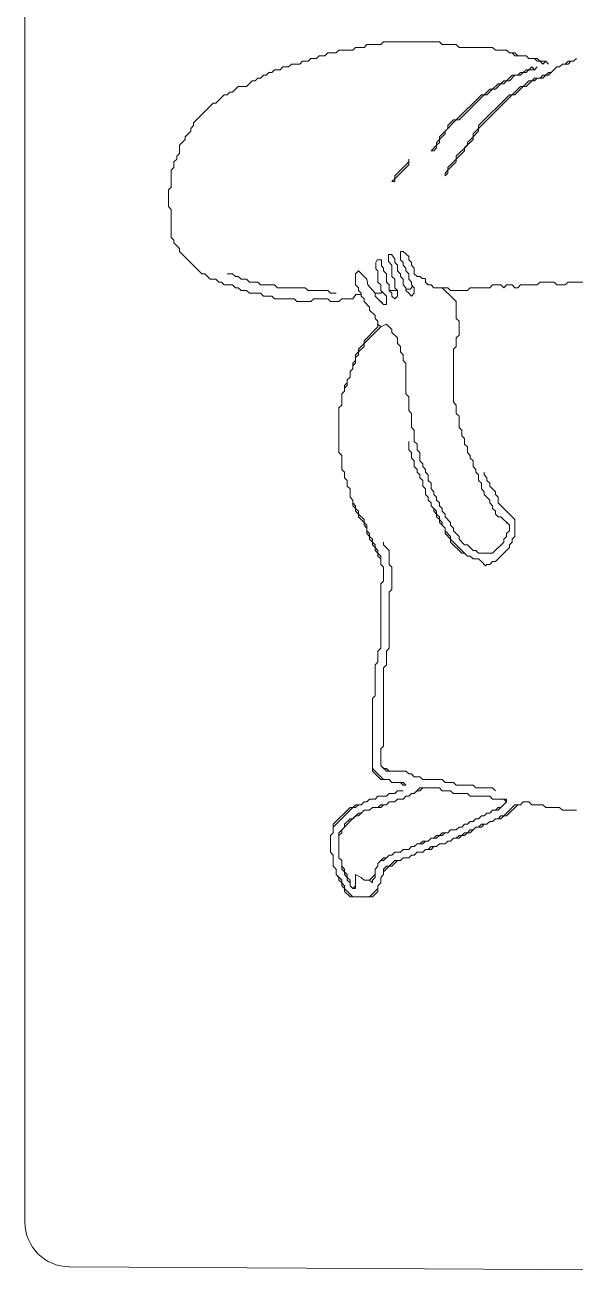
# Model space of a CAD drawing. Header units: millimetres. Extents: x 90 to 6638, y -1 to 4618.
# Drawn here: x 89.79 to 103.01, y -1.05 to 28.96 of the extents above; entities that cross this region are included whole.
import ezdxf

# ---------------------------------------------------------------- set-up
doc = ezdxf.new("R2010")
doc.units = ezdxf.units.MM
doc.layers.get('0').update_dxf_attribs({"lineweight": 9})

msp = doc.modelspace()

# ---------------------------------------------------------------- linework, layer by layer
for p, q in [((89.794, 62.162), (89.794, 0.197)), ((90.859, -0.875), (120.859, -1.046))]:
    msp.add_line(p, q)
at = {"lineweight": 9}
for p, q in [((98.408, 28.555), (98.341, 28.488)), ((98.341, 28.488), (98.408, 28.555)), ((98.408, 28.555), (99.75, 28.555)), ((99.75, 28.555), (98.408, 28.555)), ((99.75, 28.555), (99.818, 28.488)), ((99.818, 28.488), (99.75, 28.555)), ((96.864, 28.22), (96.796, 28.153)), ((96.796, 28.153), (96.864, 28.22)), ((96.998, 28.22), (96.864, 28.22)), ((96.864, 28.22), (96.998, 28.22)), ((97.065, 28.287), (96.998, 28.22)), ((96.998, 28.22), (97.065, 28.287)), ((97.266, 28.287), (97.065, 28.287)), ((97.065, 28.287), (97.266, 28.287)), ((97.334, 28.354), (97.266, 28.287)), ((97.266, 28.287), (97.334, 28.354)), ((97.669, 28.354), (97.334, 28.354)), ((97.334, 28.354), (97.669, 28.354)), ((97.736, 28.421), (97.669, 28.354)), ((97.669, 28.354), (97.736, 28.421)), ((97.938, 28.421), (97.736, 28.421)), ((97.736, 28.421), (97.938, 28.421)), ((98.005, 28.488), (97.938, 28.421)), ((97.938, 28.421), (98.005, 28.488)), ((98.341, 28.488), (98.005, 28.488)), ((98.005, 28.488), (98.341, 28.488)), ((99.818, 28.488), (100.153, 28.488)), ((100.153, 28.488), (99.818, 28.488)), ((100.153, 28.488), (100.22, 28.421)), ((100.22, 28.421), (100.153, 28.488)), ((100.22, 28.421), (101.026, 28.421)), ((101.026, 28.421), (100.22, 28.421)), ((101.026, 28.421), (101.093, 28.354)), ((101.093, 28.354), (101.026, 28.421)), ((101.093, 28.354), (101.362, 28.354)), ((101.362, 28.354), (101.093, 28.354)), ((101.362, 28.354), (101.429, 28.287)), ((101.429, 28.287), (101.362, 28.354)), ((101.429, 28.287), (101.496, 28.287)), ((101.563, 28.287), (101.429, 28.287)), ((101.496, 28.287), (101.563, 28.22)), ((101.63, 28.22), (101.563, 28.287)), ((101.563, 28.22), (101.832, 28.22)), ((101.832, 28.22), (101.63, 28.22)), ((101.832, 28.22), (101.899, 28.153)), ((101.899, 28.153), (101.832, 28.22)), ((95.991, 27.951), (95.924, 27.884)), ((95.924, 27.884), (95.991, 27.951)), ((96.125, 27.951), (95.991, 27.951)), ((95.991, 27.951), (96.125, 27.951)), ((96.192, 28.018), (96.125, 27.951)), ((96.125, 27.951), (96.192, 28.018)), ((96.394, 28.018), (96.192, 28.018)), ((96.192, 28.018), (96.394, 28.018)), ((96.461, 28.085), (96.394, 28.018)), ((96.394, 28.018), (96.461, 28.085)), ((96.595, 28.085), (96.461, 28.085)), ((96.461, 28.085), (96.595, 28.085)), ((96.662, 28.153), (96.595, 28.085)), ((96.595, 28.085), (96.662, 28.153)), ((96.796, 28.153), (96.662, 28.153)), ((96.662, 28.153), (96.796, 28.153)), ((101.899, 28.153), (102.033, 28.153)), ((102.1, 28.153), (101.899, 28.153)), ((101.966, 27.951), (101.899, 27.884)), ((102.033, 27.884), (101.966, 27.951)), ((102.033, 28.153), (102.1, 28.085)), ((102.033, 27.884), (102.1, 27.951)), ((102.1, 27.951), (102.033, 27.884)), ((102.167, 28.085), (102.1, 28.153)), ((102.1, 28.085), (102.167, 28.085)), ((102.167, 28.085), (102.234, 28.018)), ((102.302, 28.085), (102.167, 28.085)), ((102.234, 28.018), (102.302, 28.085)), ((102.302, 28.085), (102.369, 28.018)), ((102.369, 28.018), (102.302, 28.085)), ((102.369, 27.75), (102.57, 27.951)), ((102.57, 27.951), (102.436, 27.817)), ((102.637, 27.951), (102.57, 27.951)), ((102.57, 27.951), (102.637, 27.951)), ((102.704, 28.018), (102.637, 27.951)), ((102.637, 27.951), (102.704, 28.018)), ((102.772, 28.018), (102.704, 28.018)), ((102.704, 28.018), (102.839, 28.018)), ((102.839, 28.085), (102.772, 28.018)), ((102.973, 28.085), (102.839, 28.085)), ((102.839, 28.018), (102.906, 28.085)), ((102.906, 28.085), (102.973, 28.085)), ((103.04, 28.153), (102.973, 28.085)), ((102.973, 28.085), (103.04, 28.153)), ((95.252, 27.615), (95.118, 27.481)), ((95.32, 27.615), (95.252, 27.615)), ((95.387, 27.683), (95.32, 27.615)), ((95.454, 27.683), (95.387, 27.683)), ((95.521, 27.75), (95.454, 27.683)), ((95.588, 27.75), (95.521, 27.75)), ((95.655, 27.817), (95.588, 27.75)), ((95.722, 27.817), (95.655, 27.817)), ((95.789, 27.884), (95.722, 27.817)), ((95.924, 27.884), (95.789, 27.884)), ((95.857, 27.884), (95.924, 27.884)), ((101.295, 27.615), (101.227, 27.548)), ((101.362, 27.615), (101.295, 27.615)), ((101.295, 27.548), (101.362, 27.615)), ((101.496, 27.75), (101.362, 27.615)), ((101.362, 27.615), (101.429, 27.615)), ((101.429, 27.615), (101.563, 27.75)), ((101.63, 27.75), (101.496, 27.75)), ((101.563, 27.75), (101.697, 27.75)), ((101.697, 27.817), (101.63, 27.75)), ((101.764, 27.817), (101.697, 27.817)), ((101.697, 27.75), (101.764, 27.817)), ((101.832, 27.884), (101.764, 27.817)), ((101.764, 27.817), (101.832, 27.817)), ((101.899, 27.615), (101.764, 27.481)), ((101.899, 27.884), (101.832, 27.884)), ((101.832, 27.817), (101.899, 27.884)), ((101.832, 27.481), (101.966, 27.615)), ((101.899, 27.884), (102.033, 27.884)), ((101.966, 27.615), (101.899, 27.615)), ((102.033, 27.683), (101.966, 27.615)), ((101.966, 27.615), (102.033, 27.615)), ((102.167, 27.683), (102.033, 27.683)), ((102.033, 27.615), (102.1, 27.683)), ((102.1, 27.683), (102.234, 27.683)), ((102.234, 27.75), (102.167, 27.683)), ((102.302, 27.75), (102.234, 27.75)), ((102.234, 27.683), (102.302, 27.75)), ((102.369, 27.817), (102.302, 27.75)), ((102.302, 27.75), (102.369, 27.75)), ((102.436, 27.817), (102.369, 27.817)), ((94.715, 27.347), (94.648, 27.28)), ((94.782, 27.347), (94.715, 27.347)), ((94.917, 27.481), (94.782, 27.347)), ((95.118, 27.481), (94.917, 27.481)), ((94.984, 27.481), (95.118, 27.481)), ((100.959, 27.414), (100.825, 27.28)), ((100.892, 27.28), (101.026, 27.414)), ((101.026, 27.414), (100.959, 27.414)), ((101.16, 27.548), (101.026, 27.414)), ((101.026, 27.414), (101.093, 27.414)), ((101.093, 27.414), (101.227, 27.548)), ((101.227, 27.548), (101.16, 27.548)), ((101.227, 27.548), (101.295, 27.548)), ((101.697, 27.481), (101.496, 27.28)), ((101.563, 27.28), (101.764, 27.481)), ((101.764, 27.481), (101.697, 27.481)), ((101.764, 27.481), (101.832, 27.481)), ((94.312, 27.078), (93.843, 26.608)), ((94.38, 27.078), (94.312, 27.078)), ((94.581, 27.28), (94.38, 27.078)), ((94.648, 27.28), (94.581, 27.28)), ((100.757, 27.28), (100.153, 26.676)), ((100.22, 26.676), (100.825, 27.28)), ((101.429, 27.28), (100.69, 26.541)), ((100.69, 26.474), (101.496, 27.28)), ((100.825, 27.28), (100.757, 27.28)), ((100.825, 27.28), (100.892, 27.28)), ((101.496, 27.28), (101.429, 27.28)), ((101.496, 27.28), (101.563, 27.28)), ((93.775, 26.407), (93.641, 26.273)), ((93.843, 26.541), (93.775, 26.474)), ((93.775, 26.474), (93.775, 26.407)), ((93.843, 26.608), (93.843, 26.541)), ((99.952, 26.474), (99.75, 26.273)), ((99.885, 26.407), (100.153, 26.676)), ((99.885, 26.34), (99.885, 26.407)), ((100.086, 26.676), (99.952, 26.541)), ((99.952, 26.541), (99.952, 26.474)), ((100.153, 26.676), (100.086, 26.676)), ((100.153, 26.676), (100.22, 26.676)), ((100.69, 26.474), (100.556, 26.34)), ((100.556, 26.273), (100.69, 26.407)), ((100.69, 26.541), (100.69, 26.474)), ((100.69, 26.407), (100.69, 26.474)), ((93.641, 26.206), (93.507, 26.071)), ((93.641, 26.273), (93.641, 26.206)), ((99.75, 26.206), (99.683, 26.138)), ((99.683, 26.138), (99.683, 26.071)), ((99.683, 26.071), (99.75, 26.138)), ((99.75, 26.206), (99.885, 26.34)), ((99.75, 26.273), (99.75, 26.206)), ((99.75, 26.138), (99.75, 26.206)), ((100.355, 26.004), (100.556, 26.206)), ((100.556, 26.273), (100.422, 26.138)), ((100.422, 26.138), (100.422, 26.071)), ((100.556, 26.34), (100.556, 26.273)), ((100.556, 26.206), (100.556, 26.273)), ((93.507, 25.87), (93.44, 25.803)), ((93.44, 25.803), (93.507, 25.87)), ((93.507, 26.071), (93.507, 25.87)), ((93.507, 25.87), (93.507, 26.004)), ((99.683, 26.071), (99.549, 25.937)), ((99.549, 25.937), (99.616, 25.937)), ((99.616, 25.937), (99.683, 26.004)), ((99.683, 26.004), (99.683, 26.071)), ((100.422, 26.071), (100.153, 25.803)), ((100.153, 25.736), (100.355, 25.937)), ((100.355, 25.937), (100.355, 26.004)), ((93.373, 25.534), (93.305, 25.467)), ((93.305, 25.467), (93.373, 25.534)), ((93.44, 25.736), (93.373, 25.669)), ((93.373, 25.669), (93.44, 25.736)), ((93.373, 25.669), (93.373, 25.534)), ((93.373, 25.534), (93.373, 25.669)), ((93.44, 25.803), (93.44, 25.736)), ((93.44, 25.736), (93.44, 25.803)), ((99.012, 25.669), (98.676, 25.333)), ((98.676, 25.266), (99.012, 25.601)), ((99.012, 25.736), (99.012, 25.669)), ((99.012, 25.601), (99.012, 25.736)), ((100.153, 25.736), (99.952, 25.534)), ((99.952, 25.467), (100.153, 25.669)), ((99.952, 25.534), (99.952, 25.467)), ((100.153, 25.803), (100.153, 25.736)), ((100.153, 25.669), (100.153, 25.736)), ((93.305, 25.467), (93.305, 25.064)), ((93.305, 25.064), (93.305, 25.467)), ((98.676, 25.266), (98.609, 25.199)), ((98.676, 25.333), (98.676, 25.266)), ((98.676, 25.199), (98.676, 25.266)), ((99.952, 25.467), (99.885, 25.4)), ((99.885, 25.4), (99.885, 25.333)), ((99.885, 25.333), (99.952, 25.4)), ((99.952, 25.4), (99.952, 25.467)), ((93.305, 25.064), (93.238, 24.997)), ((93.238, 24.997), (93.305, 25.064)), ((93.238, 24.997), (93.238, 24.594)), ((93.238, 24.594), (93.238, 24.997)), ((98.609, 25.199), (98.676, 25.199)), ((93.238, 24.594), (93.305, 24.527)), ((93.305, 24.527), (93.238, 24.594)), ((93.305, 24.527), (93.305, 23.856)), ((93.305, 23.923), (93.305, 24.527)), ((93.305, 23.856), (93.373, 23.789)), ((93.373, 23.789), (93.373, 23.722)), ((93.373, 23.722), (93.507, 23.587)), ((93.507, 23.587), (93.507, 23.52)), ((93.507, 23.52), (94.044, 22.983)), ((98.523, 23.386), (98.523, 23.444)), ((98.523, 23.444), (98.6, 23.444)), ((98.676, 23.339), (98.6, 23.444)), ((98.878, 23.52), (98.811, 23.52)), ((98.811, 23.52), (98.878, 23.52)), ((98.811, 23.319), (98.811, 23.52)), ((99.013, 23.398), (98.878, 23.52)), ((98.225, 23.252), (98.254, 23.319)), ((98.225, 23.099), (98.225, 23.252)), ((98.254, 23.319), (98.348, 23.319)), ((98.355, 23.319), (98.341, 23.319)), ((98.341, 23.319), (98.355, 23.319)), ((98.355, 23.173), (98.355, 23.319)), ((98.408, 23.117), (98.355, 23.173)), ((98.408, 23.117), (98.408, 23.05)), ((98.523, 23.273), (98.523, 23.386)), ((98.609, 23.185), (98.523, 23.273)), ((98.609, 23.185), (98.609, 22.916)), ((98.609, 22.916), (98.609, 23.117)), ((98.676, 23.252), (98.676, 23.339)), ((98.743, 23.185), (98.676, 23.252)), ((98.743, 23.117), (98.743, 23.185)), ((98.743, 23.117), (98.743, 23.05)), ((98.811, 23.319), (98.878, 23.252)), ((98.878, 23.252), (98.811, 23.319)), ((98.878, 23.252), (98.878, 23.185)), ((98.878, 23.185), (98.878, 23.252)), ((98.878, 23.185), (98.945, 23.117)), ((98.945, 23.117), (98.878, 23.185)), ((98.945, 23.117), (98.945, 23.05)), ((98.945, 23.05), (98.945, 23.117)), ((99.012, 23.319), (99.013, 23.398)), ((99.079, 23.252), (99.012, 23.319)), ((99.012, 23.319), (99.079, 23.252)), ((99.079, 23.185), (99.079, 23.252)), ((99.079, 23.252), (99.079, 23.185)), ((99.146, 23.117), (99.079, 23.185)), ((99.079, 23.185), (99.146, 23.117)), ((99.146, 22.983), (99.146, 23.117)), ((99.146, 23.117), (99.146, 22.983)), ((94.044, 22.983), (94.111, 22.983)), ((94.111, 22.983), (94.245, 22.849)), ((94.245, 22.849), (94.38, 22.849)), ((94.38, 22.849), (94.312, 22.849)), ((94.38, 22.849), (94.447, 22.782)), ((94.447, 22.782), (94.38, 22.849)), ((94.648, 22.983), (94.782, 22.983)), ((94.782, 22.983), (94.648, 22.983)), ((94.782, 22.983), (94.85, 22.916)), ((94.85, 22.916), (94.917, 22.916)), ((94.917, 22.916), (94.984, 22.849)), ((94.984, 22.849), (94.917, 22.916)), ((94.984, 22.849), (95.118, 22.849)), ((95.118, 22.849), (94.984, 22.849)), ((95.118, 22.849), (95.185, 22.782)), ((97.736, 22.983), (97.804, 23.05)), ((97.736, 22.983), (97.736, 22.715)), ((97.736, 22.715), (97.736, 22.983)), ((97.866, 22.988), (97.804, 23.05)), ((97.938, 22.916), (97.866, 22.988)), ((97.938, 22.916), (98.005, 22.849)), ((98.005, 22.849), (98.033, 22.715)), ((98.273, 23.05), (98.225, 23.099)), ((98.273, 22.782), (98.273, 23.05)), ((98.273, 23.05), (98.273, 22.782)), ((98.408, 23.05), (98.475, 22.983)), ((98.475, 22.782), (98.475, 22.983)), ((98.475, 22.983), (98.475, 22.782)), ((98.609, 22.916), (98.676, 22.849)), ((98.676, 22.849), (98.609, 22.916)), ((98.676, 22.849), (98.676, 22.647)), ((98.676, 22.715), (98.676, 22.849)), ((98.743, 23.05), (98.811, 22.983)), ((98.811, 22.983), (98.811, 22.916)), ((98.811, 22.916), (98.878, 22.849)), ((98.878, 22.782), (98.878, 22.849)), ((98.878, 22.849), (98.878, 22.715)), ((98.945, 23.05), (99.012, 22.983)), ((99.012, 22.983), (98.945, 23.05)), ((99.012, 22.983), (99.012, 22.849)), ((99.012, 22.849), (99.012, 22.983)), ((99.012, 22.849), (99.079, 22.782)), ((99.079, 22.782), (99.012, 22.849)), ((99.213, 22.916), (99.146, 22.983)), ((99.146, 22.983), (99.213, 22.916)), ((99.213, 22.916), (99.286, 22.916)), ((99.286, 22.916), (99.334, 22.867)), ((99.334, 22.867), (99.394, 22.87)), ((99.394, 22.87), (99.415, 22.849)), ((99.415, 22.849), (99.394, 22.87)), ((99.415, 22.849), (99.415, 22.782)), ((94.447, 22.782), (94.514, 22.782)), ((94.514, 22.782), (94.447, 22.782)), ((94.514, 22.782), (94.581, 22.715)), ((94.581, 22.715), (94.782, 22.715)), ((94.782, 22.715), (94.648, 22.715)), ((94.782, 22.715), (94.85, 22.647)), ((94.85, 22.647), (94.917, 22.647)), ((94.917, 22.647), (94.984, 22.58)), ((94.984, 22.58), (95.118, 22.58)), ((95.118, 22.58), (95.051, 22.58)), ((95.118, 22.58), (95.185, 22.513)), ((95.185, 22.513), (95.118, 22.58)), ((95.185, 22.782), (95.387, 22.782)), ((95.185, 22.513), (95.454, 22.513)), ((95.454, 22.513), (95.185, 22.513)), ((95.387, 22.782), (95.252, 22.782)), ((95.387, 22.782), (95.454, 22.715)), ((95.454, 22.715), (95.789, 22.715)), ((95.454, 22.513), (95.521, 22.446)), ((95.521, 22.446), (95.454, 22.513)), ((95.789, 22.715), (95.521, 22.715)), ((95.789, 22.715), (95.857, 22.647)), ((95.857, 22.647), (95.789, 22.715)), ((95.857, 22.647), (96.528, 22.647)), ((96.528, 22.647), (95.857, 22.647)), ((96.528, 22.647), (96.595, 22.58)), ((96.595, 22.58), (96.528, 22.647)), ((96.595, 22.58), (97.065, 22.58)), ((97.065, 22.58), (96.595, 22.58)), ((97.065, 22.58), (97.132, 22.513)), ((97.132, 22.513), (97.266, 22.513)), ((97.266, 22.513), (97.199, 22.513)), ((97.736, 22.715), (97.804, 22.647)), ((97.804, 22.647), (97.736, 22.715)), ((97.804, 22.647), (97.804, 22.58)), ((97.804, 22.58), (97.804, 22.647)), ((97.871, 22.513), (97.804, 22.58)), ((97.871, 22.446), (97.871, 22.513)), ((98.033, 22.715), (98.206, 22.513)), ((98.206, 22.513), (98.206, 22.446)), ((98.206, 22.513), (98.341, 22.513)), ((98.341, 22.715), (98.273, 22.782)), ((98.273, 22.782), (98.341, 22.715)), ((98.341, 22.647), (98.341, 22.715)), ((98.341, 22.715), (98.341, 22.58)), ((98.341, 22.58), (98.475, 22.446)), ((98.341, 22.513), (98.374, 22.547)), ((98.475, 22.446), (98.408, 22.513)), ((98.542, 22.715), (98.475, 22.782)), ((98.475, 22.782), (98.542, 22.715)), ((98.542, 22.58), (98.542, 22.715)), ((98.542, 22.715), (98.542, 22.58)), ((98.609, 22.513), (98.542, 22.58)), ((98.542, 22.58), (98.609, 22.513)), ((98.542, 22.58), (98.743, 22.58)), ((98.609, 22.446), (98.609, 22.513)), ((98.609, 22.513), (98.609, 22.446)), ((98.676, 22.647), (98.743, 22.58)), ((98.743, 22.58), (98.743, 22.446)), ((98.743, 22.446), (98.743, 22.58)), ((98.878, 22.715), (98.945, 22.647)), ((98.945, 22.647), (98.945, 22.58)), ((98.945, 22.614), (99.043, 22.611)), ((98.945, 22.58), (99.012, 22.513)), ((99.079, 22.446), (99.012, 22.513)), ((99.043, 22.611), (99.113, 22.681)), ((99.079, 22.782), (99.079, 22.715)), ((99.079, 22.715), (99.079, 22.782)), ((99.079, 22.715), (99.146, 22.647)), ((99.146, 22.647), (99.079, 22.715)), ((99.146, 22.513), (99.079, 22.446)), ((99.079, 22.446), (99.146, 22.513)), ((99.146, 22.647), (99.146, 22.513)), ((99.146, 22.513), (99.146, 22.647)), ((99.415, 22.782), (99.482, 22.715)), ((99.482, 22.715), (99.549, 22.715)), ((99.549, 22.715), (99.616, 22.647)), ((99.616, 22.647), (99.952, 22.647)), ((99.952, 22.647), (99.683, 22.647)), ((100.086, 22.379), (99.818, 22.647)), ((99.952, 22.647), (100.019, 22.58)), ((100.019, 22.58), (99.952, 22.647)), ((100.019, 22.58), (100.422, 22.58)), ((100.422, 22.58), (100.019, 22.58)), ((100.422, 22.58), (100.489, 22.647)), ((100.489, 22.647), (100.422, 22.58)), ((100.489, 22.647), (100.959, 22.647)), ((100.959, 22.647), (100.489, 22.647)), ((100.959, 22.647), (101.026, 22.715)), ((101.026, 22.715), (100.959, 22.647)), ((101.026, 22.715), (101.227, 22.715)), ((101.227, 22.715), (101.026, 22.715)), ((101.227, 22.715), (101.295, 22.647)), ((101.295, 22.647), (101.227, 22.715)), ((101.295, 22.647), (101.362, 22.715)), ((101.362, 22.715), (101.295, 22.647)), ((101.362, 22.715), (101.496, 22.715)), ((101.496, 22.715), (101.362, 22.715)), ((101.496, 22.715), (101.563, 22.647)), ((101.563, 22.647), (101.496, 22.715)), ((101.563, 22.647), (101.63, 22.647)), ((101.63, 22.647), (101.563, 22.647)), ((101.63, 22.647), (101.697, 22.715)), ((101.697, 22.715), (101.63, 22.647)), ((101.697, 22.715), (102.1, 22.715)), ((102.1, 22.715), (101.697, 22.715)), ((102.1, 22.715), (102.167, 22.782)), ((102.167, 22.782), (102.1, 22.715)), ((102.167, 22.782), (102.503, 22.782)), ((102.503, 22.782), (102.167, 22.782)), ((102.503, 22.782), (102.57, 22.715)), ((102.57, 22.715), (102.503, 22.782)), ((102.57, 22.715), (102.772, 22.715)), ((102.772, 22.715), (102.57, 22.715)), ((102.772, 22.715), (102.839, 22.782)), ((102.839, 22.782), (102.772, 22.715)), ((102.839, 22.782), (103.376, 22.782)), ((103.376, 22.782), (102.839, 22.782)), ((95.521, 22.446), (95.722, 22.446)), ((95.722, 22.446), (95.521, 22.446)), ((95.722, 22.446), (95.789, 22.379)), ((95.789, 22.379), (95.722, 22.446)), ((95.789, 22.379), (96.259, 22.379)), ((96.259, 22.379), (95.789, 22.379)), ((96.259, 22.379), (96.327, 22.312)), ((96.327, 22.312), (96.259, 22.379)), ((96.327, 22.312), (96.662, 22.312)), ((96.662, 22.312), (96.327, 22.312)), ((96.662, 22.312), (96.729, 22.379)), ((96.729, 22.379), (96.662, 22.312)), ((96.729, 22.379), (97.065, 22.379)), ((97.065, 22.379), (96.729, 22.379)), ((97.065, 22.379), (97.132, 22.312)), ((97.132, 22.312), (97.065, 22.379)), ((97.132, 22.312), (97.334, 22.312)), ((97.334, 22.312), (97.132, 22.312)), ((97.334, 22.312), (97.401, 22.379)), ((97.401, 22.379), (97.334, 22.312)), ((97.401, 22.379), (97.669, 22.379)), ((97.669, 22.379), (97.401, 22.379)), ((97.669, 22.379), (97.745, 22.481)), ((97.745, 22.481), (97.871, 22.48)), ((97.938, 22.379), (97.871, 22.446)), ((97.938, 22.312), (97.938, 22.379)), ((98.072, 22.178), (97.938, 22.312)), ((98.206, 22.446), (98.408, 22.245)), ((98.408, 22.245), (98.341, 22.312)), ((98.408, 22.245), (98.475, 22.245)), ((98.475, 22.245), (98.475, 22.446)), ((98.475, 22.446), (98.475, 22.312)), ((98.676, 22.379), (98.609, 22.446)), ((98.743, 22.446), (98.676, 22.379)), ((100.153, 22.312), (100.086, 22.379)), ((100.153, 21.909), (100.153, 22.312)), ((100.153, 22.245), (100.153, 21.909)), ((98.072, 22.11), (98.072, 22.178)), ((98.206, 21.976), (98.072, 22.11)), ((98.206, 21.909), (98.206, 21.976)), ((98.273, 21.842), (98.206, 21.909)), ((100.153, 21.909), (100.22, 21.842)), ((100.22, 21.842), (100.153, 21.909)), ((98.273, 21.708), (97.938, 21.372)), ((97.938, 21.305), (98.341, 21.708)), ((98.273, 21.775), (98.273, 21.842)), ((98.273, 21.775), (98.273, 21.708)), ((98.341, 21.708), (98.273, 21.775)), ((98.341, 21.708), (98.475, 21.775)), ((98.475, 21.775), (98.609, 21.64)), ((98.609, 21.64), (98.609, 21.573)), ((100.22, 21.842), (100.22, 21.506)), ((100.22, 21.506), (100.22, 21.842)), ((97.938, 21.305), (97.804, 21.17)), ((97.938, 21.372), (97.938, 21.305)), ((97.938, 21.238), (97.938, 21.305)), ((98.609, 21.573), (98.743, 21.439)), ((98.743, 21.305), (98.743, 21.439)), ((98.743, 21.439), (98.743, 21.305)), ((98.811, 21.238), (98.743, 21.305)), ((98.743, 21.305), (98.811, 21.238)), ((100.22, 21.506), (100.153, 21.439)), ((100.153, 21.439), (100.22, 21.506)), ((100.153, 21.439), (100.153, 21.238)), ((100.153, 21.238), (100.153, 21.439)), ((97.804, 21.103), (97.736, 21.036)), ((97.736, 21.036), (97.736, 20.902)), ((97.736, 20.969), (97.804, 21.036)), ((97.804, 21.103), (97.938, 21.238)), ((97.804, 21.17), (97.804, 21.103)), ((97.804, 21.036), (97.804, 21.103)), ((98.811, 21.17), (98.811, 21.238)), ((98.811, 21.238), (98.811, 21.103)), ((98.811, 21.103), (98.878, 21.036)), ((98.878, 20.902), (98.878, 21.036)), ((98.878, 21.036), (98.878, 20.902)), ((100.153, 21.238), (100.086, 21.17)), ((100.086, 21.17), (100.153, 21.238)), ((100.086, 21.17), (100.086, 19.895)), ((100.086, 19.895), (100.086, 21.17)), ((97.736, 20.902), (97.669, 20.835)), ((97.669, 20.835), (97.669, 20.701)), ((97.669, 20.768), (97.736, 20.835)), ((97.669, 20.701), (97.669, 20.768)), ((97.736, 20.835), (97.736, 20.969)), ((98.945, 20.835), (98.878, 20.902)), ((98.878, 20.902), (98.945, 20.835)), ((98.945, 20.096), (98.945, 20.835)), ((98.945, 20.835), (98.945, 20.096)), ((97.602, 20.499), (97.535, 20.432)), ((97.535, 20.432), (97.602, 20.499)), ((97.535, 20.432), (97.535, 20.365)), ((97.535, 20.298), (97.535, 20.432)), ((97.669, 20.701), (97.602, 20.633)), ((97.602, 20.633), (97.669, 20.701)), ((97.602, 20.633), (97.602, 20.499)), ((97.602, 20.499), (97.602, 20.633)), ((97.468, 20.163), (97.401, 20.096)), ((97.401, 20.096), (97.468, 20.163)), ((97.535, 20.365), (97.468, 20.298)), ((97.468, 20.298), (97.468, 20.163)), ((97.468, 20.231), (97.535, 20.298)), ((97.468, 20.163), (97.468, 20.231)), ((97.401, 19.828), (97.334, 19.761)), ((97.334, 19.761), (97.401, 19.828)), ((97.401, 20.096), (97.401, 19.828)), ((97.401, 19.828), (97.401, 20.096)), ((99.012, 20.029), (98.945, 20.096)), ((98.945, 20.096), (99.012, 20.029)), ((99.012, 19.694), (99.012, 20.029)), ((99.012, 20.029), (99.012, 19.694)), ((100.086, 19.895), (100.153, 19.828)), ((100.153, 19.828), (100.086, 19.895)), ((100.153, 19.828), (100.153, 19.626)), ((100.153, 19.626), (100.153, 19.828)), ((97.334, 19.761), (97.334, 18.686)), ((97.334, 18.686), (97.334, 19.761)), ((99.079, 19.626), (99.012, 19.694)), ((99.012, 19.694), (99.079, 19.626)), ((99.079, 19.291), (99.079, 19.626)), ((99.079, 19.626), (99.079, 19.291)), ((100.153, 19.626), (100.22, 19.559)), ((100.22, 19.559), (100.153, 19.626)), ((100.22, 19.559), (100.22, 19.291)), ((100.22, 19.291), (100.22, 19.559)), ((99.146, 19.224), (99.079, 19.291)), ((99.079, 19.291), (99.146, 19.224)), ((99.146, 18.955), (99.146, 19.224)), ((99.146, 19.224), (99.146, 18.955)), ((100.22, 19.291), (100.288, 19.224)), ((100.288, 19.224), (100.22, 19.291)), ((100.288, 19.224), (100.288, 19.089)), ((100.288, 19.089), (100.288, 19.224)), ((99.012, 18.955), (99.012, 18.754)), ((99.012, 18.754), (99.012, 18.955)), ((99.213, 18.888), (99.146, 18.955)), ((99.146, 18.955), (99.213, 18.888)), ((100.288, 19.089), (100.355, 19.022)), ((100.355, 19.022), (100.288, 19.089)), ((100.355, 19.022), (100.355, 18.888)), ((100.355, 18.955), (100.355, 19.022)), ((97.334, 18.686), (97.401, 18.619)), ((97.401, 18.619), (97.334, 18.686)), ((97.401, 18.619), (97.401, 18.284)), ((97.401, 18.284), (97.401, 18.619)), ((99.012, 18.754), (99.079, 18.686)), ((99.079, 18.686), (99.012, 18.754)), ((99.079, 18.686), (99.079, 18.552)), ((99.079, 18.552), (99.079, 18.686)), ((99.213, 18.754), (99.213, 18.888)), ((99.213, 18.888), (99.213, 18.754)), ((99.28, 18.686), (99.213, 18.754)), ((99.213, 18.754), (99.28, 18.686)), ((99.28, 18.485), (99.28, 18.686)), ((99.28, 18.686), (99.28, 18.485)), ((100.355, 18.888), (100.422, 18.821)), ((100.422, 18.821), (100.422, 18.686)), ((100.422, 18.686), (100.422, 18.821)), ((100.422, 18.686), (100.489, 18.619)), ((100.489, 18.619), (100.422, 18.686)), ((100.489, 18.619), (100.489, 18.552)), ((100.489, 18.552), (100.489, 18.619)), ((99.079, 18.552), (99.146, 18.485)), ((99.146, 18.485), (99.079, 18.552)), ((99.146, 18.485), (99.146, 18.351)), ((99.146, 18.351), (99.146, 18.485)), ((99.146, 18.351), (99.213, 18.284)), ((99.213, 18.284), (99.146, 18.351)), ((99.348, 18.418), (99.28, 18.485)), ((99.28, 18.485), (99.348, 18.418)), ((99.348, 18.418), (99.348, 18.351)), ((99.348, 18.351), (99.415, 18.284)), ((100.489, 18.552), (100.556, 18.485)), ((100.556, 18.485), (100.489, 18.552)), ((100.556, 18.485), (100.556, 18.351)), ((100.556, 18.351), (100.556, 18.485)), ((100.556, 18.351), (100.623, 18.284)), ((100.623, 18.284), (100.556, 18.351)), ((97.401, 18.284), (97.468, 18.217)), ((97.468, 18.217), (97.401, 18.284)), ((97.468, 18.217), (97.468, 18.082)), ((97.468, 18.082), (97.468, 18.217)), ((97.468, 18.082), (97.535, 18.015)), ((97.535, 18.015), (97.468, 18.082)), ((97.535, 18.015), (97.535, 17.881)), ((97.535, 17.881), (97.535, 18.015)), ((99.213, 18.284), (99.213, 18.217)), ((99.213, 18.217), (99.213, 18.284)), ((99.213, 18.217), (99.28, 18.149)), ((99.28, 18.149), (99.213, 18.217)), ((99.28, 18.149), (99.28, 18.082)), ((99.28, 18.082), (99.28, 18.149)), ((99.28, 18.082), (99.348, 18.015)), ((99.348, 18.015), (99.28, 18.082)), ((99.348, 18.015), (99.348, 17.881)), ((99.348, 17.881), (99.348, 18.015)), ((99.415, 18.217), (99.415, 18.284)), ((99.415, 18.284), (99.415, 18.217)), ((99.482, 18.149), (99.415, 18.217)), ((99.415, 18.217), (99.482, 18.149)), ((99.482, 18.015), (99.482, 18.149)), ((99.482, 18.149), (99.482, 18.015)), ((99.549, 17.948), (99.482, 18.015)), ((99.482, 18.015), (99.549, 17.948)), ((100.623, 18.284), (100.623, 18.217)), ((100.623, 18.217), (100.623, 18.284)), ((100.623, 18.217), (100.69, 18.149)), ((100.69, 18.149), (100.623, 18.217)), ((100.69, 18.149), (100.69, 18.015)), ((100.69, 18.015), (100.69, 18.149)), ((100.69, 18.015), (100.757, 17.948)), ((100.757, 17.948), (100.69, 18.015)), ((100.825, 18.217), (100.825, 18.149)), ((100.825, 18.149), (100.825, 18.217)), ((100.825, 18.149), (100.892, 18.082)), ((100.892, 18.082), (100.825, 18.149)), ((100.892, 18.082), (100.892, 18.015)), ((100.892, 18.015), (100.892, 18.082)), ((100.892, 18.015), (100.959, 17.948)), ((100.959, 17.948), (100.892, 18.015)), ((97.535, 17.881), (97.602, 17.814)), ((97.602, 17.814), (97.535, 17.881)), ((97.602, 17.814), (97.602, 17.612)), ((97.602, 17.612), (97.602, 17.814)), ((99.348, 17.881), (99.415, 17.814)), ((99.415, 17.814), (99.348, 17.881)), ((99.415, 17.814), (99.415, 17.679)), ((99.415, 17.679), (99.415, 17.814)), ((99.549, 17.881), (99.549, 17.948)), ((99.549, 17.948), (99.549, 17.814)), ((99.549, 17.814), (99.616, 17.747)), ((99.616, 17.747), (99.616, 17.679)), ((100.757, 17.948), (100.757, 17.814)), ((100.757, 17.881), (100.757, 17.948)), ((100.757, 17.814), (100.825, 17.747)), ((100.825, 17.747), (100.825, 17.679)), ((100.959, 17.948), (100.959, 17.881)), ((100.959, 17.881), (100.959, 17.948)), ((100.959, 17.881), (101.093, 17.747)), ((101.093, 17.747), (100.959, 17.881)), ((101.093, 17.747), (101.093, 17.679)), ((101.093, 17.679), (101.093, 17.747)), ((97.602, 17.612), (97.669, 17.545)), ((97.669, 17.545), (97.602, 17.612)), ((97.669, 17.545), (97.669, 17.411)), ((97.669, 17.478), (97.669, 17.545)), ((97.736, 17.411), (97.669, 17.478)), ((97.669, 17.411), (97.736, 17.344)), ((97.736, 17.344), (97.736, 17.411)), ((99.415, 17.679), (99.482, 17.612)), ((99.482, 17.612), (99.415, 17.679)), ((99.482, 17.612), (99.482, 17.545)), ((99.482, 17.545), (99.482, 17.612)), ((99.482, 17.545), (99.549, 17.478)), ((99.549, 17.478), (99.482, 17.545)), ((99.549, 17.478), (99.549, 17.411)), ((99.549, 17.411), (99.549, 17.478)), ((99.549, 17.411), (99.616, 17.344)), ((99.683, 17.277), (99.549, 17.411)), ((99.616, 17.679), (99.683, 17.612)), ((99.683, 17.612), (99.683, 17.545)), ((99.683, 17.545), (99.75, 17.478)), ((99.75, 17.478), (99.75, 17.411)), ((99.75, 17.411), (99.818, 17.344)), ((100.825, 17.679), (100.959, 17.545)), ((100.959, 17.545), (100.959, 17.478)), ((100.959, 17.478), (101.026, 17.411)), ((101.026, 17.411), (101.026, 17.344)), ((101.093, 17.679), (101.16, 17.612)), ((101.16, 17.612), (101.093, 17.679)), ((101.16, 17.612), (101.16, 17.478)), ((101.16, 17.478), (101.16, 17.612)), ((101.16, 17.478), (101.563, 17.075)), ((101.563, 17.075), (101.16, 17.478)), ((97.736, 17.344), (97.736, 17.277)), ((97.804, 17.277), (97.736, 17.344)), ((97.736, 17.277), (97.804, 17.21)), ((97.804, 17.21), (97.804, 17.277)), ((97.804, 17.21), (97.804, 17.142)), ((97.938, 17.075), (97.804, 17.21)), ((97.804, 17.142), (97.938, 17.008)), ((99.616, 17.344), (99.616, 17.277)), ((99.616, 17.277), (99.683, 17.21)), ((99.683, 17.21), (99.683, 17.277)), ((99.683, 17.21), (99.683, 17.142)), ((99.75, 17.142), (99.683, 17.21)), ((99.683, 17.142), (99.75, 17.075)), ((99.75, 17.075), (99.75, 17.142)), ((99.818, 17.344), (99.818, 17.277)), ((99.818, 17.277), (99.885, 17.21)), ((99.885, 17.21), (99.885, 17.142)), ((99.885, 17.142), (100.019, 17.008)), ((101.026, 17.344), (101.093, 17.277)), ((101.093, 17.277), (101.093, 17.21)), ((101.093, 17.21), (101.16, 17.142)), ((101.16, 17.142), (101.227, 17.142)), ((101.227, 17.142), (101.429, 16.941)), ((97.938, 17.008), (97.938, 17.075)), ((97.938, 17.008), (97.938, 16.941)), ((98.005, 16.941), (97.938, 17.008)), ((97.938, 16.941), (98.005, 16.874)), ((98.005, 16.807), (98.005, 16.941)), ((98.005, 16.874), (98.005, 16.74)), ((98.072, 16.74), (98.005, 16.807)), ((99.75, 17.075), (99.75, 17.008)), ((99.818, 17.008), (99.75, 17.075)), ((99.75, 17.008), (99.885, 16.874)), ((99.818, 16.941), (99.818, 17.008)), ((99.885, 16.874), (99.818, 16.941)), ((99.885, 16.874), (99.885, 16.74)), ((99.885, 16.807), (99.885, 16.874)), ((100.019, 16.672), (99.885, 16.807)), ((100.019, 17.008), (100.019, 16.941)), ((100.019, 16.941), (100.086, 16.874)), ((100.086, 16.874), (100.086, 16.807)), ((100.086, 16.807), (100.22, 16.672)), ((101.429, 16.941), (101.362, 17.008)), ((101.429, 16.807), (101.362, 16.74)), ((101.362, 16.74), (101.429, 16.807)), ((101.429, 16.941), (101.429, 16.807)), ((101.429, 16.807), (101.429, 16.941)), ((101.563, 17.075), (101.563, 16.672)), ((101.563, 16.672), (101.563, 16.941)), ((98.005, 16.74), (98.072, 16.672)), ((98.072, 16.672), (98.072, 16.74)), ((98.072, 16.672), (98.072, 16.605)), ((98.139, 16.605), (98.072, 16.672)), ((98.072, 16.605), (98.139, 16.538)), ((98.139, 16.538), (98.139, 16.605)), ((98.139, 16.538), (98.139, 16.471)), ((98.206, 16.471), (98.139, 16.538)), ((98.408, 16.538), (98.408, 16.471)), ((98.408, 16.471), (98.408, 16.538)), ((99.885, 16.74), (100.019, 16.605)), ((100.019, 16.605), (100.019, 16.672)), ((100.019, 16.605), (100.019, 16.538)), ((100.422, 16.202), (100.019, 16.605)), ((100.019, 16.538), (100.288, 16.27)), ((100.22, 16.672), (100.22, 16.605)), ((100.22, 16.605), (100.355, 16.471)), ((101.026, 16.27), (101.295, 16.538)), ((101.362, 16.672), (101.295, 16.605)), ((101.295, 16.605), (101.362, 16.672)), ((101.295, 16.538), (101.295, 16.605)), ((101.362, 16.74), (101.362, 16.672)), ((101.362, 16.672), (101.362, 16.74)), ((101.496, 16.538), (101.429, 16.471)), ((101.429, 16.471), (101.496, 16.538)), ((101.563, 16.672), (101.496, 16.605)), ((101.496, 16.605), (101.563, 16.672)), ((101.496, 16.605), (101.496, 16.538)), ((101.496, 16.538), (101.496, 16.605)), ((98.139, 16.471), (98.206, 16.404)), ((98.206, 16.404), (98.206, 16.471)), ((98.206, 16.404), (98.206, 16.337)), ((98.273, 16.337), (98.206, 16.404)), ((98.206, 16.337), (98.273, 16.27)), ((98.273, 16.27), (98.273, 16.337)), ((98.273, 16.27), (98.273, 16.202)), ((98.341, 16.202), (98.273, 16.27)), ((98.273, 16.202), (98.341, 16.135)), ((98.341, 16.001), (98.341, 16.202)), ((98.408, 16.471), (98.542, 16.337)), ((98.542, 16.337), (98.408, 16.471)), ((98.542, 16.337), (98.542, 16.001)), ((98.542, 16.001), (98.542, 16.337)), ((100.288, 16.27), (100.355, 16.27)), ((100.355, 16.471), (100.422, 16.471)), ((100.355, 16.27), (100.422, 16.202)), ((100.422, 16.471), (100.556, 16.337)), ((100.422, 16.202), (100.489, 16.202)), ((100.489, 16.202), (100.422, 16.202)), ((100.489, 16.202), (100.556, 16.135)), ((100.556, 16.135), (100.489, 16.202)), ((100.556, 16.337), (100.623, 16.337)), ((100.623, 16.337), (100.69, 16.27)), ((100.69, 16.27), (101.026, 16.27)), ((100.959, 16.27), (100.757, 16.27)), ((101.295, 16.27), (101.093, 16.068)), ((101.227, 16.202), (101.429, 16.404)), ((101.429, 16.404), (101.429, 16.471)), ((98.341, 16.135), (98.341, 16.001)), ((98.341, 16.001), (98.408, 15.934)), ((98.408, 15.934), (98.341, 16.001)), ((98.408, 15.934), (98.408, 15.598)), ((98.408, 15.598), (98.408, 15.934)), ((98.542, 16.001), (98.609, 15.934)), ((98.609, 15.934), (98.542, 16.001)), ((98.609, 15.934), (98.609, 15.397)), ((98.609, 15.397), (98.609, 15.934)), ((100.556, 16.135), (100.623, 16.135)), ((100.69, 16.135), (100.556, 16.135)), ((100.757, 16.068), (100.69, 16.135)), ((100.757, 16.068), (100.858, 15.968)), ((100.892, 16.001), (100.858, 15.968)), ((100.858, 15.968), (100.892, 16.001)), ((100.959, 16.001), (100.892, 16.001)), ((100.892, 16.001), (100.959, 16.001)), ((101.026, 16.068), (100.959, 16.001)), ((100.959, 16.001), (101.026, 16.068)), ((101.093, 16.068), (101.026, 16.068)), ((101.026, 16.068), (101.093, 16.068)), ((98.408, 15.598), (98.341, 15.531)), ((98.341, 15.531), (98.408, 15.598)), ((98.341, 15.531), (98.341, 13.987)), ((98.341, 13.987), (98.341, 15.531)), ((98.609, 15.397), (98.542, 15.33)), ((98.542, 15.33), (98.609, 15.397)), ((98.542, 15.33), (98.542, 13.987)), ((98.542, 13.987), (98.542, 15.33)), ((98.341, 13.987), (98.273, 13.92)), ((98.273, 13.92), (98.341, 13.987)), ((98.273, 13.92), (98.273, 13.651)), ((98.273, 13.651), (98.273, 13.92)), ((98.542, 13.987), (98.475, 13.92)), ((98.475, 13.92), (98.542, 13.987)), ((98.475, 13.92), (98.475, 13.584)), ((98.475, 13.584), (98.475, 13.92)), ((98.273, 13.651), (98.206, 13.584)), ((98.206, 13.584), (98.273, 13.651)), ((98.206, 13.584), (98.206, 12.846)), ((98.206, 12.846), (98.206, 13.584)), ((98.475, 13.584), (98.408, 13.517)), ((98.408, 13.517), (98.475, 13.584)), ((98.408, 13.517), (98.408, 11.637)), ((98.408, 11.637), (98.408, 13.517)), ((98.206, 12.846), (98.139, 12.779)), ((98.139, 12.779), (98.206, 12.846)), ((98.139, 12.779), (98.139, 11.033)), ((98.139, 11.1), (98.139, 12.779)), ((98.408, 11.637), (98.341, 11.57)), ((98.341, 11.57), (98.408, 11.637)), ((98.341, 11.57), (98.341, 11.167)), ((98.341, 11.167), (98.341, 11.57)), ((98.341, 11.167), (98.475, 11.033)), ((98.408, 11.1), (98.341, 11.167)), ((98.408, 10.832), (98.139, 11.1)), ((98.139, 11.033), (98.341, 10.832)), ((98.341, 10.832), (98.542, 10.832)), ((98.475, 11.1), (98.408, 11.1)), ((98.542, 10.832), (98.408, 10.832)), ((98.542, 11.033), (98.475, 11.1)), ((98.475, 11.033), (98.945, 11.033)), ((98.945, 11.033), (98.542, 11.033)), ((98.542, 10.832), (98.609, 10.765)), ((98.609, 10.765), (98.542, 10.832)), ((98.945, 11.033), (99.012, 10.966)), ((99.012, 10.966), (98.945, 11.033)), ((99.012, 10.966), (99.079, 10.966)), ((99.079, 10.966), (99.012, 10.966)), ((99.079, 10.966), (99.146, 10.899)), ((99.146, 10.899), (99.079, 10.966)), ((99.146, 10.899), (99.28, 10.899)), ((99.28, 10.899), (99.146, 10.899)), ((99.28, 10.899), (99.348, 10.832)), ((99.348, 10.832), (99.28, 10.899)), ((99.348, 10.832), (99.818, 10.832)), ((99.818, 10.832), (99.348, 10.832)), ((99.818, 10.832), (99.885, 10.765)), ((99.885, 10.765), (99.818, 10.832)), ((98.609, 10.765), (98.811, 10.765)), ((98.878, 10.765), (98.609, 10.765)), ((98.676, 10.496), (98.743, 10.563)), ((98.743, 10.563), (98.676, 10.496)), ((98.743, 10.563), (98.878, 10.563)), ((98.878, 10.563), (98.743, 10.563)), ((98.811, 10.765), (98.878, 10.697)), ((98.945, 10.697), (98.878, 10.765)), ((98.878, 10.697), (98.945, 10.697)), ((99.28, 10.63), (99.146, 10.496)), ((99.146, 10.496), (99.213, 10.563)), ((99.213, 10.563), (99.28, 10.563)), ((99.28, 10.563), (99.348, 10.63)), ((99.75, 10.63), (99.28, 10.63)), ((99.348, 10.63), (99.75, 10.63)), ((99.75, 10.63), (99.818, 10.563)), ((99.818, 10.563), (99.75, 10.63)), ((99.818, 10.563), (100.019, 10.563)), ((100.019, 10.563), (99.818, 10.563)), ((99.885, 10.765), (100.086, 10.765)), ((100.086, 10.765), (99.885, 10.765)), ((100.019, 10.563), (100.086, 10.496)), ((100.086, 10.496), (100.019, 10.563)), ((100.086, 10.765), (100.153, 10.697)), ((100.153, 10.697), (100.086, 10.765)), ((100.153, 10.697), (100.556, 10.697)), ((100.556, 10.697), (100.153, 10.697)), ((100.556, 10.697), (100.623, 10.63)), ((100.623, 10.63), (100.556, 10.697)), ((100.623, 10.63), (101.026, 10.63)), ((101.026, 10.63), (100.623, 10.63)), ((101.026, 10.63), (101.093, 10.563)), ((101.093, 10.563), (101.026, 10.63)), ((97.736, 10.227), (97.669, 10.16)), ((97.736, 10.16), (97.804, 10.227)), ((97.871, 10.227), (97.736, 10.227)), ((97.804, 10.227), (97.871, 10.227)), ((97.871, 10.227), (97.938, 10.295)), ((97.938, 10.295), (97.871, 10.227)), ((97.938, 10.295), (98.005, 10.295)), ((98.005, 10.295), (97.938, 10.295)), ((98.005, 10.295), (98.072, 10.362)), ((98.072, 10.362), (98.005, 10.295)), ((98.072, 10.362), (98.206, 10.362)), ((98.206, 10.362), (98.072, 10.362)), ((98.206, 10.362), (98.273, 10.429)), ((98.273, 10.429), (98.206, 10.362)), ((98.273, 10.429), (98.475, 10.429)), ((98.475, 10.429), (98.273, 10.429)), ((98.341, 10.227), (98.273, 10.16)), ((98.475, 10.227), (98.341, 10.227)), ((98.341, 10.16), (98.408, 10.227)), ((98.408, 10.227), (98.475, 10.227)), ((98.475, 10.429), (98.542, 10.496)), ((98.542, 10.496), (98.475, 10.429)), ((98.542, 10.295), (98.475, 10.227)), ((98.475, 10.227), (98.542, 10.295)), ((98.542, 10.496), (98.676, 10.496)), ((98.676, 10.496), (98.542, 10.496)), ((98.676, 10.295), (98.542, 10.295)), ((98.542, 10.295), (98.676, 10.295)), ((98.743, 10.362), (98.676, 10.295)), ((98.676, 10.295), (98.743, 10.362)), ((98.878, 10.362), (98.743, 10.362)), ((98.743, 10.362), (98.878, 10.362)), ((98.945, 10.429), (98.878, 10.362)), ((98.878, 10.362), (98.945, 10.429)), ((99.012, 10.429), (98.945, 10.429)), ((98.945, 10.429), (99.012, 10.429)), ((99.079, 10.496), (99.012, 10.429)), ((99.012, 10.429), (99.079, 10.496)), ((99.146, 10.496), (99.079, 10.496)), ((99.079, 10.496), (99.146, 10.496)), ((100.086, 10.496), (100.422, 10.496)), ((100.422, 10.496), (100.086, 10.496)), ((100.422, 10.496), (100.489, 10.429)), ((100.489, 10.429), (100.422, 10.496)), ((100.489, 10.429), (100.959, 10.429)), ((100.959, 10.429), (100.489, 10.429)), ((100.959, 10.429), (101.026, 10.362)), ((101.026, 10.362), (100.959, 10.429)), ((101.026, 10.362), (101.295, 10.362)), ((101.362, 10.362), (101.026, 10.362)), ((101.16, 10.093), (101.362, 10.295)), ((101.362, 10.295), (101.227, 10.16)), ((101.295, 10.362), (101.362, 10.295)), ((101.563, 10.227), (101.295, 9.959)), ((101.362, 10.295), (101.362, 10.362)), ((101.362, 9.959), (101.63, 10.227)), ((101.697, 10.227), (101.563, 10.227)), ((101.63, 10.227), (101.697, 10.227)), ((101.764, 10.295), (101.697, 10.227)), ((101.697, 10.227), (101.764, 10.295)), ((101.899, 10.295), (101.764, 10.295)), ((101.764, 10.295), (101.899, 10.295)), ((101.966, 10.227), (101.899, 10.295)), ((101.899, 10.295), (101.966, 10.227)), ((102.234, 10.227), (101.966, 10.227)), ((101.966, 10.227), (102.234, 10.227)), ((102.302, 10.16), (102.234, 10.227)), ((102.234, 10.227), (102.302, 10.16)), ((97.199, 9.69), (97.669, 10.16)), ((97.602, 10.16), (97.199, 9.758)), ((97.401, 9.623), (97.736, 9.959)), ((97.669, 10.16), (97.602, 10.16)), ((97.669, 10.16), (97.736, 10.16)), ((97.804, 10.026), (97.669, 9.892)), ((97.736, 9.959), (97.804, 9.959)), ((97.804, 9.959), (97.938, 10.093)), ((97.871, 10.026), (97.804, 10.026)), ((97.938, 10.093), (97.871, 10.026)), ((98.072, 10.093), (97.938, 10.093)), ((97.938, 10.093), (98.072, 10.093)), ((98.139, 10.16), (98.072, 10.093)), ((98.072, 10.093), (98.139, 10.16)), ((98.273, 10.16), (98.139, 10.16)), ((98.139, 10.16), (98.341, 10.16)), ((100.757, 9.959), (100.69, 9.892)), ((100.69, 9.892), (100.757, 9.959)), ((100.825, 9.959), (100.757, 9.959)), ((100.757, 9.959), (100.825, 9.959)), ((100.892, 10.026), (100.825, 9.959)), ((100.825, 9.959), (100.892, 10.026)), ((100.959, 10.026), (100.892, 10.026)), ((100.892, 10.026), (100.959, 10.026)), ((101.026, 10.093), (100.959, 10.026)), ((100.959, 10.026), (101.026, 10.093)), ((101.093, 10.093), (101.026, 10.093)), ((101.026, 10.093), (101.16, 10.093)), ((101.16, 10.16), (101.093, 10.093)), ((101.227, 10.16), (101.16, 10.16)), ((101.227, 9.959), (101.16, 9.892)), ((101.295, 9.959), (101.227, 9.959)), ((101.227, 9.892), (101.295, 9.959)), ((101.295, 9.959), (101.362, 9.959)), ((102.637, 10.16), (102.302, 10.16)), ((102.302, 10.16), (102.637, 10.16)), ((102.704, 10.093), (102.637, 10.16)), ((102.637, 10.16), (102.704, 10.093)), ((103.04, 10.093), (102.704, 10.093)), ((102.704, 10.093), (103.04, 10.093)), ((97.199, 9.758), (97.199, 9.556)), ((97.199, 9.556), (97.199, 9.69)), ((97.468, 9.69), (97.334, 9.556)), ((97.401, 9.556), (97.401, 9.623)), ((97.602, 9.892), (97.468, 9.758)), ((97.468, 9.758), (97.468, 9.69)), ((97.669, 9.892), (97.602, 9.892)), ((100.019, 9.623), (99.952, 9.556)), ((99.952, 9.556), (100.019, 9.623)), ((100.153, 9.623), (100.019, 9.623)), ((100.019, 9.623), (100.153, 9.623)), ((100.22, 9.69), (100.153, 9.623)), ((100.153, 9.623), (100.22, 9.69)), ((100.288, 9.69), (100.22, 9.69)), ((100.22, 9.69), (100.288, 9.69)), ((100.355, 9.758), (100.288, 9.69)), ((100.288, 9.69), (100.355, 9.758)), ((100.422, 9.758), (100.355, 9.758)), ((100.355, 9.758), (100.422, 9.758)), ((100.489, 9.825), (100.422, 9.758)), ((100.422, 9.758), (100.489, 9.825)), ((100.489, 9.623), (100.422, 9.556)), ((100.556, 9.825), (100.489, 9.825)), ((100.489, 9.825), (100.556, 9.825)), ((100.489, 9.556), (100.623, 9.69)), ((100.556, 9.623), (100.489, 9.623)), ((100.623, 9.892), (100.556, 9.825)), ((100.556, 9.825), (100.623, 9.892)), ((100.623, 9.69), (100.556, 9.623)), ((100.69, 9.892), (100.623, 9.892)), ((100.623, 9.892), (100.69, 9.892)), ((100.69, 9.69), (100.623, 9.69)), ((100.623, 9.69), (100.757, 9.69)), ((100.757, 9.758), (100.69, 9.69)), ((100.892, 9.758), (100.757, 9.758)), ((100.757, 9.69), (100.825, 9.758)), ((100.825, 9.758), (100.892, 9.758)), ((100.959, 9.825), (100.892, 9.758)), ((100.892, 9.758), (100.959, 9.825)), ((101.026, 9.825), (100.959, 9.825)), ((100.959, 9.825), (101.026, 9.825)), ((101.093, 9.892), (101.026, 9.825)), ((101.026, 9.825), (101.093, 9.892)), ((101.16, 9.892), (101.093, 9.892)), ((101.093, 9.892), (101.227, 9.892)), ((97.132, 9.489), (97.199, 9.556)), ((97.199, 9.556), (97.132, 9.489)), ((97.132, 9.086), (97.132, 9.489)), ((97.132, 9.489), (97.132, 9.086)), ((97.334, 9.556), (97.334, 8.952)), ((97.334, 9.489), (97.401, 9.556)), ((97.334, 8.952), (97.334, 9.489)), ((99.348, 9.355), (99.28, 9.288)), ((99.482, 9.355), (99.348, 9.355)), ((99.348, 9.288), (99.415, 9.355)), ((99.415, 9.355), (99.482, 9.355)), ((99.549, 9.422), (99.482, 9.355)), ((99.482, 9.355), (99.549, 9.422)), ((99.616, 9.422), (99.549, 9.422)), ((99.549, 9.422), (99.683, 9.422)), ((99.683, 9.489), (99.616, 9.422)), ((99.75, 9.489), (99.683, 9.489)), ((99.683, 9.422), (99.75, 9.489)), ((99.818, 9.556), (99.75, 9.489)), ((99.75, 9.489), (99.818, 9.489)), ((99.952, 9.556), (99.818, 9.556)), ((99.818, 9.489), (99.885, 9.556)), ((99.885, 9.556), (99.952, 9.556)), ((99.952, 9.355), (99.885, 9.288)), ((99.885, 9.288), (99.952, 9.355)), ((100.019, 9.355), (99.952, 9.355)), ((99.952, 9.355), (100.019, 9.355)), ((100.086, 9.422), (100.019, 9.355)), ((100.019, 9.355), (100.086, 9.422)), ((100.153, 9.422), (100.086, 9.422)), ((100.086, 9.422), (100.22, 9.422)), ((100.22, 9.489), (100.153, 9.422)), ((100.288, 9.489), (100.22, 9.489)), ((100.22, 9.422), (100.288, 9.489)), ((100.355, 9.556), (100.288, 9.489)), ((100.288, 9.489), (100.355, 9.489)), ((100.422, 9.556), (100.355, 9.556)), ((100.355, 9.489), (100.422, 9.556)), ((100.422, 9.556), (100.489, 9.556)), ((97.199, 9.019), (97.132, 9.086)), ((97.132, 9.086), (97.199, 9.019)), ((97.199, 8.75), (97.199, 9.019)), ((97.199, 9.019), (97.199, 8.75)), ((98.408, 8.885), (98.542, 9.019)), ((98.542, 9.019), (98.475, 8.952)), ((98.609, 9.019), (98.542, 9.019)), ((98.542, 9.019), (98.609, 9.019)), ((98.676, 9.086), (98.609, 9.019)), ((98.609, 9.019), (98.676, 9.086)), ((98.811, 9.086), (98.676, 9.086)), ((98.676, 9.086), (98.811, 9.086)), ((98.878, 9.153), (98.811, 9.086)), ((98.811, 9.086), (98.878, 9.153)), ((99.012, 9.153), (98.878, 9.153)), ((98.878, 9.153), (99.012, 9.153)), ((99.079, 9.22), (99.012, 9.153)), ((99.012, 9.153), (99.079, 9.22)), ((99.079, 9.019), (99.012, 8.952)), ((99.012, 8.952), (99.079, 9.019)), ((99.146, 9.22), (99.079, 9.22)), ((99.079, 9.22), (99.146, 9.22)), ((99.146, 9.019), (99.079, 9.019)), ((99.079, 9.019), (99.146, 9.019)), ((99.213, 9.288), (99.146, 9.22)), ((99.146, 9.22), (99.213, 9.288)), ((99.213, 9.086), (99.146, 9.019)), ((99.146, 9.019), (99.213, 9.086)), ((99.28, 9.288), (99.213, 9.288)), ((99.213, 9.288), (99.348, 9.288)), ((99.348, 9.086), (99.213, 9.086)), ((99.213, 9.086), (99.348, 9.086)), ((99.415, 9.153), (99.348, 9.086)), ((99.348, 9.086), (99.415, 9.153)), ((99.482, 9.153), (99.415, 9.153)), ((99.415, 9.153), (99.549, 9.153)), ((99.549, 9.22), (99.482, 9.153)), ((99.683, 9.22), (99.549, 9.22)), ((99.549, 9.153), (99.616, 9.22)), ((99.616, 9.22), (99.683, 9.22)), ((99.75, 9.288), (99.683, 9.22)), ((99.683, 9.22), (99.75, 9.288)), ((99.885, 9.288), (99.75, 9.288)), ((99.75, 9.288), (99.885, 9.288)), ((97.266, 8.683), (97.199, 8.75)), ((97.199, 8.75), (97.266, 8.683)), ((97.334, 8.952), (97.401, 8.885)), ((97.401, 8.885), (97.334, 8.952)), ((97.401, 8.885), (97.401, 8.683)), ((97.401, 8.75), (97.401, 8.885)), ((97.468, 8.683), (97.401, 8.75)), ((98.273, 8.75), (98.206, 8.683)), ((98.206, 8.683), (98.273, 8.75)), ((98.408, 8.952), (98.273, 8.818)), ((98.273, 8.818), (98.341, 8.885)), ((98.273, 8.818), (98.273, 8.75)), ((98.273, 8.75), (98.273, 8.818)), ((98.341, 8.885), (98.408, 8.885)), ((98.475, 8.952), (98.408, 8.952)), ((98.475, 8.75), (98.408, 8.683)), ((98.408, 8.616), (98.542, 8.75)), ((98.542, 8.75), (98.475, 8.75)), ((98.676, 8.885), (98.542, 8.75)), ((98.542, 8.75), (98.609, 8.75)), ((98.609, 8.75), (98.743, 8.885)), ((98.811, 8.885), (98.676, 8.885)), ((98.743, 8.885), (98.811, 8.885)), ((98.878, 8.952), (98.811, 8.885)), ((98.811, 8.885), (98.878, 8.952)), ((99.012, 8.952), (98.878, 8.952)), ((98.878, 8.952), (99.012, 8.952)), ((97.266, 8.549), (97.266, 8.683)), ((97.266, 8.683), (97.266, 8.549)), ((97.401, 8.415), (97.266, 8.549)), ((97.266, 8.549), (97.334, 8.482)), ((97.334, 8.482), (97.334, 8.415)), ((97.334, 8.415), (97.401, 8.348)), ((97.401, 8.683), (97.468, 8.616)), ((97.401, 8.348), (97.401, 8.415)), ((97.468, 8.616), (97.468, 8.683)), ((97.468, 8.616), (97.468, 8.549)), ((97.535, 8.549), (97.468, 8.616)), ((97.468, 8.549), (97.535, 8.482)), ((97.535, 8.482), (97.535, 8.549)), ((97.535, 8.482), (97.535, 8.415)), ((97.602, 8.415), (97.535, 8.482)), ((97.535, 8.415), (97.602, 8.348)), ((97.602, 8.281), (97.602, 8.415)), ((97.736, 8.213), (97.736, 8.549)), ((97.736, 8.549), (97.736, 8.281)), ((97.736, 8.549), (97.871, 8.482)), ((97.938, 8.415), (97.871, 8.482)), ((97.871, 8.482), (97.938, 8.415)), ((98.072, 8.415), (97.938, 8.415)), ((97.938, 8.415), (98.072, 8.415)), ((98.206, 8.549), (98.072, 8.415)), ((98.072, 8.415), (98.139, 8.348)), ((98.139, 8.415), (98.206, 8.482)), ((98.139, 8.348), (98.139, 8.415)), ((98.206, 8.683), (98.206, 8.549)), ((98.206, 8.482), (98.206, 8.683)), ((98.408, 8.549), (98.341, 8.482)), ((98.341, 8.482), (98.408, 8.549)), ((98.341, 8.482), (98.341, 8.348)), ((98.341, 8.348), (98.341, 8.482)), ((98.408, 8.683), (98.408, 8.549)), ((98.408, 8.549), (98.408, 8.616)), ((97.468, 8.281), (97.401, 8.348)), ((97.401, 8.348), (97.401, 8.281)), ((97.401, 8.281), (97.468, 8.213)), ((97.468, 8.213), (97.468, 8.281)), ((97.669, 8.012), (97.468, 8.213)), ((97.468, 8.213), (97.468, 8.146)), ((97.468, 8.146), (97.602, 8.012)), ((97.602, 8.348), (97.602, 8.281)), ((97.602, 8.281), (97.669, 8.213)), ((97.669, 8.213), (97.602, 8.281)), ((97.736, 8.281), (97.669, 8.213)), ((97.669, 8.213), (97.736, 8.213)), ((98.273, 8.213), (98.072, 8.012)), ((98.139, 8.012), (98.273, 8.146)), ((98.341, 8.348), (98.273, 8.281)), ((98.273, 8.281), (98.341, 8.348)), ((98.273, 8.281), (98.273, 8.213)), ((98.273, 8.146), (98.273, 8.281)), ((97.602, 8.012), (98.139, 8.012)), ((98.072, 8.012), (97.669, 8.012))]:
    msp.add_line(p, q, dxfattribs=at)
msp.add_arc((90.865, 0.197), 1.071, 180.0005, 269.6728)

doc.saveas('drawing.dxf')
